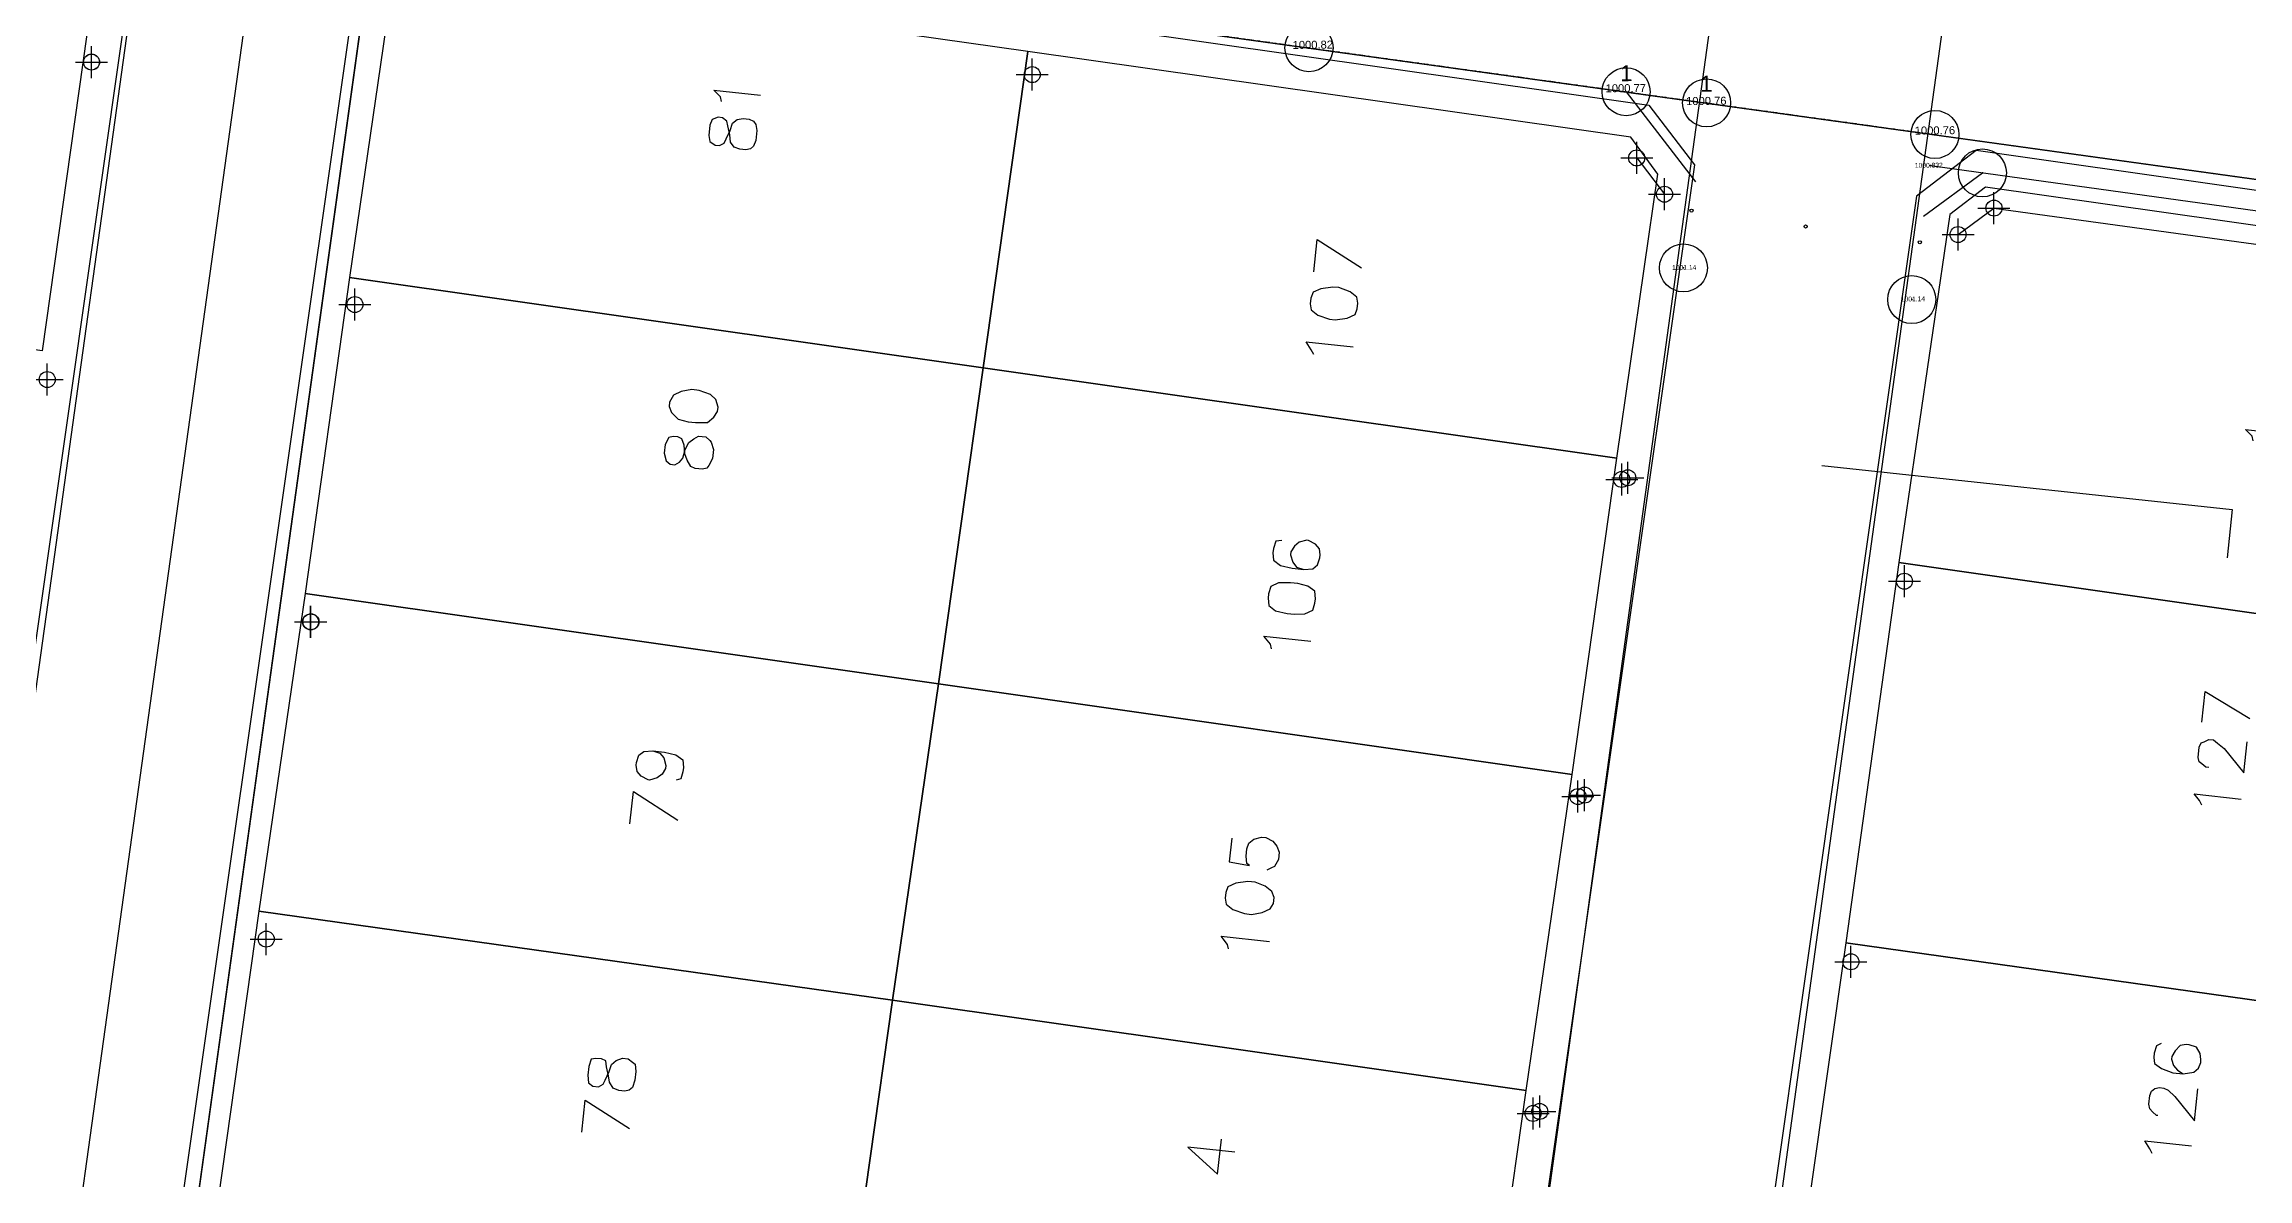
# Model space of a CAD drawing. Header units: metres. Extents: x -977055 to 805873, y -1033982 to 242021.
# Drawn here: x 795 to 863.8, y 929.9 to 965.3 of the extents above; entities that cross this region are included whole.
import ezdxf

# ---------------------------------------------------------------- set-up
doc = ezdxf.new("R2010")
doc.units = ezdxf.units.M
doc.header["$PDMODE"] = 32
doc.header["$PDSIZE"] = 1.5
doc.linetypes.add('CENTRO1', pattern=[0.44, 0.2, -0.08, 0.08, -0.08])
for name, color, linetype in [('12-CONDICIONES EXISTENTES', 2, 'Continuous'), ('C-ROAD-PROF-TEXT', 11, 'Continuous'), ('linea 1', 1, 'Continuous'), ('puntos nov 7', 50, 'Continuous'), ('PUNTOS V', 4, 'Continuous'), ('V-NODE', 1, 'Continuous')]:
    doc.layers.add(name, color=color, linetype=linetype)
doc.layers.add('PDF2_area escolar', color=7, linetype='Continuous', true_color=0x989898)
doc.layers.add('PDF_Geometry', color=7, linetype='Continuous', true_color=0x797979)
doc.layers.get('PDF2_area escolar').off()
doc.styles.add('CITY2', font='stylu.ttf', dxfattribs={"height": 0.2})
doc.styles.get("Standard").update_dxf_attribs({"font": 'arial.ttf'})
doc.dimstyles.new('COTAS2', dxfattribs={"dimtxt": 0.02, "dimasz": 0.1, "dimexe": 0.15, "dimexo": 0.08, "dimgap": 0.05, "dimtad": 1, "dimzin": 0, "dimdsep": 46, "dimtxsty": 'CITY2', "dimblk": 'ARCHTICK', "dimcen": 1, "dimdle": 0.1, "dimclrd": 1, "dimclre": 1, "dimclrt": 2, "dimadec": 0, "dimazin": 0, "dimtfac": 1, "dimtofl": 0, "dimtmove": 0, "dimatfit": 3, "dimldrblk": 'ARCHTICK', "dimfxl": 0.18, "dimtolj": 1, "dimtzin": 0, "dimarcsym": 0})

# ---------------------------------------------------------------- blocks, each defined once
blk = doc.blocks.new('*U274')
at = {"color": 0, "linetype": 'ByBlock', "lineweight": -2, "transparency": 16777216}
for p, q in [((-1, 0), (1, 0)), ((0, -1), (0, 1))]:
    blk.add_line(p, q, dxfattribs=at)
blk.add_circle((0, 0), 0.5, dxfattribs=at)
blk = doc.blocks.new('*U304', base_point=(796.437, 964.77, 1001.893))
at = {"layer": 'V-NODE', "color": 50, "lineweight": -2, "xscale": 0.5, "yscale": 0.5, "zscale": 0.5}
blk.add_blockref('*U274', (796.437, 964.77, 1001.893), dxfattribs=at)
blk = doc.blocks.new('*U466', base_point=(844.428, 951.785, 1002.118))
at = {"layer": 'V-NODE', "color": 50, "lineweight": -2, "xscale": 0.5, "yscale": 0.5, "zscale": 0.5}
blk.add_blockref('*U274', (844.428, 951.785, 1002.118), dxfattribs=at)
blk = doc.blocks.new('*U469', base_point=(843.078, 941.872, 1002.6))
at = {"layer": 'V-NODE', "color": 50, "lineweight": -2, "xscale": 0.5, "yscale": 0.5, "zscale": 0.5}
blk.add_blockref('*U274', (843.078, 941.872, 1002.6), dxfattribs=at)
blk = doc.blocks.new('*U472', base_point=(841.676, 931.988, 1003.039))
at = {"layer": 'V-NODE', "color": 50, "lineweight": -2, "xscale": 0.5, "yscale": 0.5, "zscale": 0.5}
blk.add_blockref('*U274', (841.676, 931.988, 1003.039), dxfattribs=at)
blk = doc.blocks.new('*U655', base_point=(796.44, 964.767, 1001.885))
at = {"layer": 'V-NODE', "color": 50, "lineweight": -2, "xscale": 0.5, "yscale": 0.5, "zscale": 0.5}
blk.add_blockref('*U274', (796.44, 964.767, 1001.885), dxfattribs=at)
blk = doc.blocks.new('*U658', base_point=(796.438, 964.768, 1001.889))
at = {"layer": 'V-NODE', "color": 50, "lineweight": -2, "xscale": 0.5, "yscale": 0.5, "zscale": 0.5}
blk.add_blockref('*U274', (796.438, 964.768, 1001.889), dxfattribs=at)
blk = doc.blocks.new('*U664', base_point=(804.665, 957.192, 1002.203))
at = {"layer": 'V-NODE', "color": 50, "lineweight": -2, "xscale": 0.5, "yscale": 0.5, "zscale": 0.5}
blk.add_blockref('*U274', (804.665, 957.192, 1002.203), dxfattribs=at)
blk = doc.blocks.new('*U667', base_point=(795.057, 954.851, 1002.433))
at = {"layer": 'V-NODE', "color": 50, "lineweight": -2, "xscale": 0.5, "yscale": 0.5, "zscale": 0.5}
blk.add_blockref('*U274', (795.057, 954.851, 1002.433), dxfattribs=at)
blk = doc.blocks.new('*U673', base_point=(803.283, 947.281, 1002.696))
at = {"layer": 'V-NODE', "color": 50, "lineweight": -2, "xscale": 0.5, "yscale": 0.5, "zscale": 0.5}
blk.add_blockref('*U274', (803.283, 947.281, 1002.696), dxfattribs=at)
blk = doc.blocks.new('*U676', base_point=(801.898, 937.373, 1003.24))
at = {"layer": 'V-NODE', "color": 50, "lineweight": -2, "xscale": 0.5, "yscale": 0.5, "zscale": 0.5}
blk.add_blockref('*U274', (801.898, 937.373, 1003.24), dxfattribs=at)
blk = doc.blocks.new('*U985', base_point=(803.294, 947.285, 1002.697))
at = {"layer": 'V-NODE', "color": 50, "lineweight": -2, "xscale": 0.5, "yscale": 0.5, "zscale": 0.5}
blk.add_blockref('*U274', (803.294, 947.285, 1002.697), dxfattribs=at)
blk = doc.blocks.new('*U1195', base_point=(845.574, 960.64, 1001.823))
at = {"layer": 'V-NODE', "color": 50, "lineweight": -2, "xscale": 0.5, "yscale": 0.5, "zscale": 0.5}
blk.add_blockref('*U274', (845.574, 960.64, 1001.823), dxfattribs=at)
blk = doc.blocks.new('*U1198', base_point=(844.705, 961.773, 1001.751))
at = {"layer": 'V-NODE', "color": 50, "lineweight": -2, "xscale": 0.5, "yscale": 0.5, "zscale": 0.5}
blk.add_blockref('*U274', (844.705, 961.773, 1001.751), dxfattribs=at)
blk = doc.blocks.new('*U1201', base_point=(844.237, 951.732, 1002.221))
at = {"layer": 'V-NODE', "color": 50, "lineweight": -2, "xscale": 0.5, "yscale": 0.5, "zscale": 0.5}
blk.add_blockref('*U274', (844.237, 951.732, 1002.221), dxfattribs=at)
blk = doc.blocks.new('*U1204', base_point=(842.871, 941.824, 1002.682))
at = {"layer": 'V-NODE', "color": 50, "lineweight": -2, "xscale": 0.5, "yscale": 0.5, "zscale": 0.5}
blk.add_blockref('*U274', (842.871, 941.824, 1002.682), dxfattribs=at)
blk = doc.blocks.new('*U1207', base_point=(841.469, 931.927, 1003.149))
at = {"layer": 'V-NODE', "color": 50, "lineweight": -2, "xscale": 0.5, "yscale": 0.5, "zscale": 0.5}
blk.add_blockref('*U274', (841.469, 931.927, 1003.149), dxfattribs=at)
blk = doc.blocks.new('*U1246', base_point=(851.398, 936.663, 1002.853))
at = {"layer": 'V-NODE', "color": 50, "lineweight": -2, "xscale": 0.5, "yscale": 0.5, "zscale": 0.5}
blk.add_blockref('*U274', (851.398, 936.663, 1002.853), dxfattribs=at)
blk = doc.blocks.new('*U1249', base_point=(853.068, 948.552, 1002.3))
at = {"layer": 'V-NODE', "color": 50, "lineweight": -2, "xscale": 0.5, "yscale": 0.5, "zscale": 0.5}
blk.add_blockref('*U274', (853.068, 948.552, 1002.3), dxfattribs=at)
blk = doc.blocks.new('*U1261', base_point=(825.824, 964.376, 1001.809))
at = {"layer": 'V-NODE', "color": 50, "lineweight": -2, "xscale": 0.5, "yscale": 0.5, "zscale": 0.5}
blk.add_blockref('*U274', (825.824, 964.376, 1001.809), dxfattribs=at)
blk = doc.blocks.new('*U2281', base_point=(854.745, 959.382, 1001.7))
at = {"layer": 'V-NODE', "color": 50, "lineweight": -2, "xscale": 0.5, "yscale": 0.5, "zscale": 0.5}
blk.add_blockref('*U274', (854.745, 959.382, 1001.7), dxfattribs=at)
blk = doc.blocks.new('*U2284', base_point=(855.866, 960.208, 1001.631))
at = {"layer": 'V-NODE', "color": 50, "lineweight": -2, "xscale": 0.5, "yscale": 0.5, "zscale": 0.5}
blk.add_blockref('*U274', (855.866, 960.208, 1001.631), dxfattribs=at)
blk = doc.blocks.new('base')
at = {"layer": 'PDF_Geometry', "lineweight": 25, "extrusion": (-0.000787417, 0.063364, 0.99799), "elevation": 0.026}
for points in [[(-314.355, -197.288), (-299.601, -195.681), (-292.744, -194.188), (-282.663, -192.111), (-274.476, -190.361), (-258.037, -185.154), (-248.029, -180.61), (-240.539, -177.71), (-228.643, -174.042), (-222.733, -172.714), (-217.384, -171.04), (-209.935, -169.248), (-202.16, -164.759), (-196.196, -160.284), (-195.073, -159.817), (-178.095, -157.457), (-154.298, -156.614), (-136.667, -154.611), (-124.436, -153.164), (-118.066, -151.474), (-100.79, -146.646), (-80.955, -140.967), (-73.385, -139.328), (-61.694, -135.822), (-40.504, -131.604), (-37.727, -130.872), (-17.661, -129.441), (1.311, -127.461), (21.092, -124.929), (41.006, -122.83), (47.376, -123.458), (63.592, -123.186), (81.402, -124.312), (85.639, -96.072), (88.705, -66.393), (92.811, -40.781), (97.16, -22.386), (100.596, -1.562), (102.483, 8.32), (109.691, 37.361), (117.528, 76.62), (126.217, 115.638), (131.513, 149.592), (134.682, 173.973), (136.916, 195.591), (139.956, 229.678), (141.558, 250.676), (142.614, 271.37), (143.252, 283.21), (147.066, 312.938), (152.58, 355.631), (153.554, 396.042), (150.869, 418.02), (151.777, 438.639), (150.959, 458.028), (151.777, 438.639), (150.869, 418.02), (153.554, 396.042), (152.58, 355.631), (147.066, 312.938), (143.252, 283.21), (142.614, 271.37), (141.558, 250.676), (139.956, 229.678), (136.916, 195.591), (134.682, 173.973), (131.513, 149.592), (126.217, 115.638), (117.528, 76.62), (109.691, 37.361), (102.483, 8.32), (100.596, -1.562), (97.16, -22.386), (92.811, -40.781), (88.705, -66.393), (85.639, -96.072), (81.402, -124.312), (63.592, -123.186), (47.376, -123.458), (41.006, -122.83), (21.092, -124.929), (1.311, -127.461), (-17.661, -129.441), (-37.727, -130.872), (-40.504, -131.604), (-61.694, -135.822), (-73.385, -139.328), (-80.955, -140.967), (-100.79, -146.646), (-118.066, -151.474), (-124.436, -153.164), (-136.667, -154.611), (-154.298, -156.614), (-178.095, -157.457), (-195.073, -159.817), (-196.196, -160.284), (-202.16, -164.759), (-209.935, -169.248), (-217.384, -171.04), (-222.733, -172.714), (-228.643, -174.042), (-240.539, -177.71), (-248.029, -180.61), (-258.037, -185.154), (-274.476, -190.361), (-282.663, -192.111), (-292.744, -194.188), (-299.601, -195.681), (-314.355, -197.288), (-312.178, -178.446), (-309.146, -157.898), (-306.876, -132.899), (-305.823, -118.002), (-298.643, -78.802), (-291.055, -45.077), (-282.252, -15.116), (-275.645, 10.473), (-270.319, 33.898), (-263.825, 63.164), (-258.15, 86.408), (-284.424, 123.888)], [(129.33, 446.993), (130.719, 376.627), (119.722, 267.265), (72.738, -35.348), (74.134, -37.232), (92.979, -40.152)], [(78.602, 47.969), (76.718, 46.573), (38.301, 52.546), (36.905, 54.43), (47.469, 122.482), (49.353, 123.878), (87.77, 117.905), (89.166, 116.021)], [(76.718, 46.573), (78.602, 47.969), (89.166, 116.021), (87.77, 117.905)], [(67.272, 52.07), (67.301, 51.927), (67.507, 51.717), (66.045, 51.893)], [(8.705, 193.58), (-11.713, 61.957), (-10.362, 60.079), (28.101, 54.1), (29.985, 55.496), (58.5, 239.445)], [(28.101, 54.1), (29.985, 55.496)], [(48.837, 57.63), (48.716, 56.624), (47.341, 57.532)], [(48.871, 60.222), (48.946, 60.074), (49.101, 59.824), (47.638, 60)], [(19.563, 63.29), (19.592, 63.147), (19.799, 62.937), (18.29, 63.118)], [(33.037, 63.892), (20.239, 65.434), (20.42, 66.942)], [(49.941, 66.029), (50.13, 66.053), (50.203, 66.276), (50.219, 66.413), (50.201, 66.647), (49.989, 66.812), (49.629, 66.901), (49.263, 66.945), (48.984, 66.933), (48.83, 66.812), (48.757, 66.589), (48.746, 66.498), (48.769, 66.309), (48.89, 66.156), (49.108, 66.037), (49.153, 66.031), (49.393, 66.095), (49.547, 66.216), (49.66, 66.387), (49.671, 66.479), (49.607, 66.718), (49.486, 66.872), (49.263, 66.945)], [(50.303, 69.417), (50.332, 69.274), (50.533, 69.018), (49.071, 69.194)], [(21.271, 72.08), (21.156, 71.12), (19.776, 71.982)], [(21.071, 73.495), (21.162, 73.484), (21.288, 73.376), (21.374, 73.32), (21.403, 73.177), (21.365, 72.857), (21.303, 72.725), (21.206, 72.691), (21.058, 72.616), (20.92, 72.632), (20.794, 72.74), (20.582, 72.905), (19.979, 73.673), (19.864, 72.713)], [(69.671, 72.37), (69.448, 72.443), (69.327, 72.597), (69.263, 72.836), (69.274, 72.928), (69.388, 73.099), (69.542, 73.22), (69.781, 73.284), (69.827, 73.278), (70.044, 73.159), (70.165, 73.006), (70.189, 72.817), (70.178, 72.726), (70.104, 72.503), (69.951, 72.382), (69.671, 72.37), (69.305, 72.414), (68.945, 72.504), (68.733, 72.668), (68.715, 72.902), (68.732, 73.039), (68.805, 73.262), (68.947, 73.292)], [(70.409, 74.646), (70.288, 73.64), (68.913, 74.548)], [(21.305, 74.673), (21.38, 74.524), (21.541, 74.32), (20.078, 74.496)], [(51.619, 75.333), (51.707, 76.064), (51.072, 76.187), (51.158, 76.13), (51.177, 75.896), (51.149, 75.668), (51.081, 75.49), (50.928, 75.37), (50.688, 75.306), (50.551, 75.322), (50.333, 75.441), (50.213, 75.595), (50.143, 75.789), (50.171, 76.017), (50.29, 76.235), (50.387, 76.27), (50.535, 76.345)], [(51.758, 78.794), (51.787, 78.651), (51.988, 78.395), (50.479, 78.577)], [(22.666, 82.114), (22.814, 82.188), (22.887, 82.411), (22.903, 82.549), (22.88, 82.737), (22.668, 82.902), (22.313, 83.037), (21.993, 83.076), (21.662, 83.023), (21.509, 82.902), (21.441, 82.725), (21.43, 82.633), (21.453, 82.445), (21.569, 82.246), (21.792, 82.172), (21.883, 82.161), (22.071, 82.185), (22.23, 82.351), (22.344, 82.523), (22.355, 82.615), (22.286, 82.808), (22.165, 82.962), (21.993, 83.076)], [(22.798, 84.37), (22.844, 84.364), (22.97, 84.256), (23.05, 84.154), (23.08, 84.011), (23.047, 83.737), (22.984, 83.605), (22.882, 83.525), (22.739, 83.496), (22.602, 83.512), (22.471, 83.575), (22.264, 83.785), (21.661, 84.553), (21.54, 83.548)], [(72.033, 84.281), (71.912, 83.275), (70.538, 84.183)], [(51.643, 85.161), (53.106, 84.984), (52.189, 85.837), (52.057, 84.74)], [(22.987, 85.553), (23.062, 85.404), (23.217, 85.154), (21.755, 85.33)]]:
    blk.add_lwpolyline(points, dxfattribs=at)
for points in [[(113.349, 55.793), (111.423, 45.962), (87.069, 49.731), (88.583, 59.611)], [(59.2, 60.508), (57.685, 50.628), (76.439, 47.72), (77.56, 48.558), (78.954, 57.433)], [(39.445, 63.584), (38.051, 54.709), (38.885, 53.543), (57.685, 50.628), (59.2, 60.508)], [(67.678, 53.134), (67.654, 53.322), (67.483, 53.436), (67.345, 53.452), (67.197, 53.377), (67.135, 53.246), (67.011, 52.983), (66.937, 52.76), (66.784, 52.639), (66.595, 52.615), (66.413, 52.637), (66.281, 52.7), (66.201, 52.802), (66.177, 52.99), (66.215, 53.31), (66.283, 53.488), (66.386, 53.568), (66.528, 53.597), (66.711, 53.575), (66.888, 53.507), (67.009, 53.354), (67.027, 53.12), (67.086, 52.834), (67.115, 52.692), (67.241, 52.584), (67.378, 52.567), (67.572, 52.637), (67.64, 52.814)], [(10.87, 70.041), (9.022, 58.161), (27.822, 55.246), (28.943, 56.085), (30.67, 66.96)], [(60.715, 70.388), (59.2, 60.508), (78.954, 57.433), (80.469, 67.313)], [(48.958, 58.635), (48.934, 58.824), (48.722, 58.988), (48.367, 59.124), (48.185, 59.146), (47.808, 59.098), (47.563, 58.989), (47.495, 58.812), (47.473, 58.629), (47.497, 58.44), (47.709, 58.276), (48.064, 58.14), (48.246, 58.118), (48.623, 58.166), (48.868, 58.275), (48.936, 58.453)], [(40.96, 73.464), (39.445, 63.584), (59.2, 60.508), (60.715, 70.388)], [(69.022, 61.597), (68.953, 61.791), (68.746, 62.001), (68.432, 62.086), (68.203, 62.113), (67.832, 62.111), (67.627, 61.951), (67.514, 61.779), (67.497, 61.642), (67.561, 61.402), (67.728, 61.243), (68.082, 61.107), (68.311, 61.08), (68.642, 61.133), (68.887, 61.242), (69.006, 61.46)], [(69.199, 63.06), (69.135, 63.299), (69.009, 63.407), (68.871, 63.424), (68.723, 63.349), (68.615, 63.223), (68.537, 62.954), (68.418, 62.736), (68.264, 62.616), (68.116, 62.541), (67.887, 62.568), (67.761, 62.676), (67.721, 62.728), (67.657, 62.967), (67.69, 63.241), (67.809, 63.459), (67.866, 63.545), (68.008, 63.574), (68.237, 63.546), (68.369, 63.484), (68.484, 63.285), (68.553, 63.091), (68.566, 62.811), (68.635, 62.617), (68.767, 62.555), (68.904, 62.539), (69.047, 62.568), (69.165, 62.785)], [(12.713, 81.875), (10.87, 70.041), (30.67, 66.96), (32.473, 78.845)], [(50.39, 67.83), (50.372, 68.064), (50.16, 68.228), (49.8, 68.318), (49.571, 68.346), (49.246, 68.339), (49.001, 68.229), (48.928, 68.006), (48.911, 67.869), (48.929, 67.635), (49.141, 67.47), (49.456, 67.386), (49.684, 67.358), (50.055, 67.36), (50.3, 67.47), (50.374, 67.693)], [(62.275, 80.263), (60.715, 70.388), (80.469, 67.313), (82.035, 77.233)], [(42.521, 83.338), (40.96, 73.464), (60.715, 70.388), (62.275, 80.263)], [(51.845, 77.207), (51.821, 77.395), (51.609, 77.56), (51.254, 77.695), (51.026, 77.723), (50.695, 77.67), (50.45, 77.56), (50.336, 77.389), (50.314, 77.206), (50.384, 77.012), (50.596, 76.847), (50.904, 76.717), (51.133, 76.69), (51.51, 76.737), (51.755, 76.847), (51.822, 77.024)], [(63.79, 90.143), (62.275, 80.263), (82.035, 77.233), (83.55, 87.113)], [(14.562, 93.755), (12.713, 81.875), (32.473, 78.845), (34.316, 90.68)], [(44.036, 93.218), (42.521, 83.338), (62.275, 80.263), (63.79, 90.143)], [(71.819, 82.498), (71.8, 82.732), (71.674, 82.84), (71.492, 82.862), (71.343, 82.787), (71.281, 82.656), (71.157, 82.392), (71.083, 82.169), (70.93, 82.049), (70.736, 81.979), (70.553, 82.001), (70.427, 82.109), (70.341, 82.166), (70.323, 82.4), (70.356, 82.674), (70.429, 82.897), (70.532, 82.978), (70.674, 83.007), (70.857, 82.985), (71.034, 82.917), (71.15, 82.718), (71.173, 82.529), (71.232, 82.244), (71.255, 82.056), (71.387, 81.994), (71.57, 81.972), (71.712, 82.001), (71.786, 82.224)]]:
    blk.add_lwpolyline(points, close=True, dxfattribs=at)
blk = doc.blocks.new('_ArchTick')
at = {"color": 0, "linetype": 'ByBlock', "const_width": 0.15}
blk.add_lwpolyline([(-0.5, -0.5), (0.5, 0.5)], dxfattribs=at)
blk = doc.blocks.new('*D5672')
at = {"color": 1, "linetype": 'Continuous', "lineweight": -2, "transparency": 16777216}
for p, q in [((823.034, 976.089), (1046.132, 945.156)), ((821.77, 966.976), (1044.869, 936.043))]:
    blk.add_line(p, q, dxfattribs=at)
at = {"color": 1, "lineweight": -2, "transparency": 16777216}
blk.add_line((1045.997, 945.276), (1044.706, 935.965), dxfattribs=at)
at = {"layer": 'Defpoints', "color": 0, "transparency": 16777216}
for p in [(822.955, 976.1, 1001.655), (821.691, 966.987, 1001.655), (1044.72, 936.064)]:
    blk.add_point(p, dxfattribs=at)
at = {"color": 1, "lineweight": -2, "transparency": 16777216, "xscale": 0.1, "yscale": 0.1, "zscale": 0.1}
for p, rotation in [((1045.984, 945.177), 82.1062066754318), ((1044.72, 936.064), 262.1062066754318)]:
    blk.add_blockref('_ArchTick', p, dxfattribs=dict(at, rotation=rotation))
at = {"color": 2, "transparency": 16777216, "insert": (1045.199, 940.642), "char_height": 0.2, "attachment_point": 5, "rotation": 82.10621, "style": 'CITY2'}
blk.add_mtext('\\A1;9.20', dxfattribs=at)

msp = doc.modelspace()

# ---------------------------------------------------------------- linework, layer by layer
at = {"color": 1, "elevation": 2022.29234}
msp.add_lwpolyline([(826.85026, 767.27004), (874.73821, 1114.15611), (868.36224, 1120.78784), (818.82259, 761.82294), (826.85026, 767.27004)], dxfattribs=at)
at = {"color": 1}
msp.add_lwpolyline([(805.30767, 969.25808), (1040.88005, 936.59856), (1042.14356, 945.71138), (806.57117, 978.3709), (805.30767, 969.25808)], dxfattribs=at)
at = {"layer": '12-CONDICIONES EXISTENTES', "color": 1}
msp.add_circle((853.887, 961.535, 1010.921), 0.01393, dxfattribs=at)
at = {"layer": 'linea 1'}
for points, elevation in [([(809.48179, 1051.63995), (770.20279, 768.89443)], 997.581), ([(813.04755, 1051.1446), (773.76855, 768.39907)], 997.581), ([(816.6133, 1050.64924), (777.33431, 767.90372)], 997.581), ([(816.6133, 1050.64924), (795.46996, 898.4512)], 997.581), ([(804.93779, 966.60434), (795.46996, 898.4512)], 997.581), ([(855.866, 960.208), (893.381, 955.055)], 1001.631)]:
    msp.add_lwpolyline(points, dxfattribs=dict(at, elevation=elevation))
at = {"layer": 'linea 1', "linetype": 'CENTRO1', "elevation": 1001.655}
msp.add_lwpolyline([(805.30656, 969.2589), (826.11189, 966.37422), (854.1214, 962.49203)], dxfattribs=at)
at = {"layer": 'PUNTOS V', "color": 1}
for points, elevation in [([(844.37355, 963.84311), (846.54338, 961.02408)], 1001.751), ([(844.705, 961.773), (845.574, 960.644)], 1001.751), ([(853.66338, 959.95138), (855.50401, 961.30764)], 1001.7), ([(902.62985, 954.77019), (853.88553, 961.53216)], 1001.631), ([(854.745, 959.382), (855.866, 960.208)], 1001.7)]:
    msp.add_lwpolyline(points, dxfattribs=dict(at, elevation=elevation))
for centre in [(846.41736, 960.12733, 1011.104), (849.98327, 959.63308, 1011.104), (853.54919, 959.13884, 1011.104)]:
    msp.add_circle(centre, 0.05, dxfattribs=at)
for p in [(834.46915, 965.21588, 1001.023), (844.37446, 963.84298, 1001.023), (846.89051, 963.49425, 1011.104), (854.02241, 962.50575, 1001.655), (855.50401, 961.30764, 1001.631), (846.16622, 958.34028, 998.09728), (853.29773, 957.34946, 998.09728)]:
    msp.add_point(p, dxfattribs=at)

# ---------------------------------------------------------------- block references
at = {"layer": 'PDF2_area escolar'}
msp.add_blockref('base', (882.736, 1016.336, 999.038), dxfattribs=at)
at = {"layer": 'puntos nov 7'}
for name, p in [('*U304', (796.437, 964.77, 1001.893)), ('*U658', (796.438, 964.768, 1001.889)), ('*U655', (796.44, 964.767, 1001.885)), ('*U1261', (825.824, 964.376, 1001.809)), ('*U1198', (844.705, 961.773, 1001.751)), ('*U1195', (845.574, 960.64, 1001.823)), ('*U2284', (855.866, 960.208, 1001.631)), ('*U2281', (854.745, 959.382, 1001.7)), ('*U664', (804.665, 957.192, 1002.203)), ('*U667', (795.057, 954.851, 1002.433)), ('*U1201', (844.237, 951.732, 1002.221)), ('*U466', (844.428, 951.785, 1002.118)), ('*U1249', (853.068, 948.552, 1002.3)), ('*U673', (803.283, 947.281, 1002.696)), ('*U985', (803.294, 947.285, 1002.697)), ('*U1204', (842.871, 941.824, 1002.682)), ('*U469', (843.078, 941.872, 1002.6)), ('*U676', (801.898, 937.373, 1003.24)), ('*U1246', (851.398, 936.663, 1002.853)), ('*U1207', (841.469, 931.927, 1003.149)), ('*U472', (841.676, 931.988, 1003.039))]:
    msp.add_blockref(name, p, dxfattribs=at)

# ---------------------------------------------------------------- texts
at = {"layer": 'C-ROAD-PROF-TEXT', "color": 11, "linetype": 'Continuous', "lineweight": -3, "attachment_point": 8, "rotation": 0.5711077}
for s, insert, char_height in [('{\\C2;1000.82}', (834.58892, 965.1805, 4015.80493), 0.25), ('{\\C2;1}', (844.38342, 964.17141, 4016.43693), 0.5), ('{\\C2;1000.77}', (844.36587, 963.82539, 4016.43693), 0.25), ('{\\C2;1}', (846.88384, 963.8439, 1001.655), 0.5), ('{\\C2;1000.76}', (846.88102, 963.42673, 1011.104), 0.25), ('{\\C2;1000.76}', (854.02235, 962.50576, 1011.104), 0.25), ('{\\C2;1000.832}', (853.83121, 961.46878, 2022.208), 0.15), ('{\\C2;1001.14}', (846.19085, 958.2762, 1011.104), 0.15), ('{\\C2;1001.14}', (853.33526, 957.2922, 2013.89311), 0.15)]:
    msp.add_mtext(s, dxfattribs=dict(at, insert=insert, char_height=char_height))

# ---------------------------------------------------------------- dimensions: what is measured, and where the dimension line sits
at = {"color": 1}
dim = msp.add_aligned_dim(p1=(822.9546, 976.09999, 1001.655), p2=(821.6911, 966.98717, 1001.655), distance=225.16254, dimstyle='COTAS2', dxfattribs=at)
dim.commit()
dim.dimension.update_dxf_attribs({"geometry": '*D5672', "text_midpoint": (1045.19926, 940.64153)})

doc.saveas('drawing.dxf')
